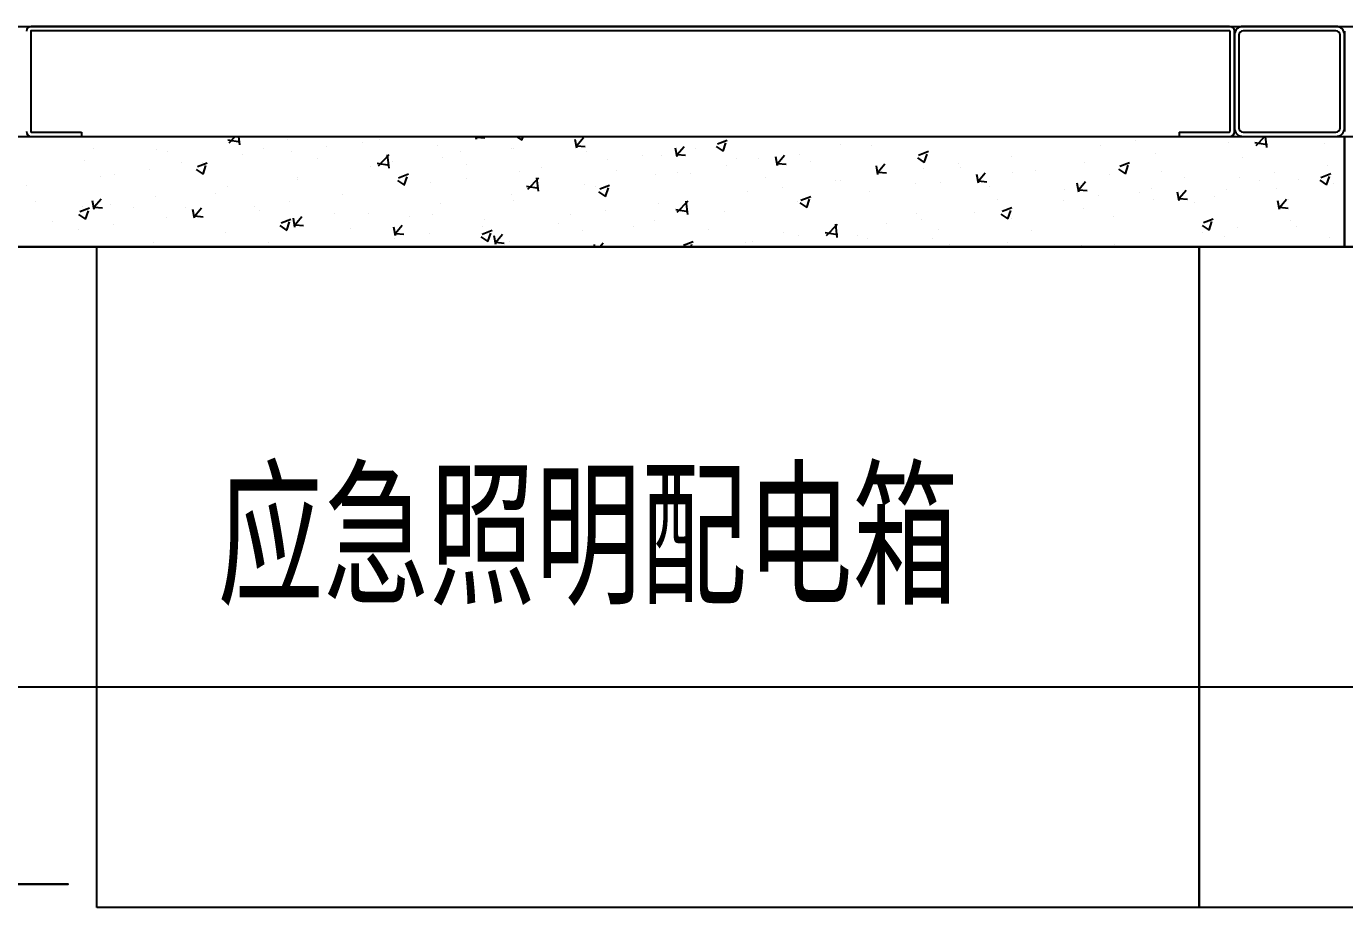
# Model space of a CAD drawing. Extents: x 758840 to 1108724, y -102573 to 143521.
# Drawn here: x 850704 to 851302, y 73283 to 73683 of the extents above; entities that cross this region are included whole.
import ezdxf

# ---------------------------------------------------------------- set-up
doc = ezdxf.new("R2010")
doc.units = 0
doc.header["$LTSCALE"] = 1000
doc.header["$MEASUREMENT"] = 0
doc.layers.add('02电气-设备', color=255, linetype='Continuous')
doc.layers.add('02电气-设备基础', color=252, linetype='Continuous')
doc.styles.add('_TEL_DIM', font='SIMPLEX', dxfattribs={"width": 0.8, "height": 3.5, "bigfont": 'HZTXT'})

# ---------------------------------------------------------------- blocks, each defined once
blk = doc.blocks.new('BD4-PAL0101-HVPM01')
at = {"layer": '02电气-设备'}
for p, q in [((8381997.41, -4140606.57), (8381997.41, -4140652.17)), ((8382541.21, -4140604.37), (8381997.61, -4140604.37)), ((8382541.21, -4140606.37), (8381997.61, -4140606.37)), ((8382541.41, -4140652.17), (8382541.41, -4140606.57)), ((8382543.41, -4140606.57), (8382543.41, -4140652.17)), ((8382543.41, -4140652.17), (8382543.41, -4140606.57)), ((8382589.4, -4140604.37), (8382547.4, -4140604.37)), ((8382589.4, -4140606.37), (8382547.4, -4140606.37)), ((8382593.4, -4140606.57), (8382593.4, -4140652.17)), ((8382543.4, -4140608.37), (8382543.4, -4140650.37)), ((8382545.4, -4140608.37), (8382545.4, -4140650.37)), ((8382591.4, -4140650.37), (8382591.4, -4140608.37)), ((8382593.4, -4140650.37), (8382593.4, -4140608.37)), ((8381457.41, -4140654.37), (8382593.4, -4140654.37)), ((8381997.61, -4140652.37), (8382020.41, -4140652.37)), ((8381997.61, -4140654.37), (8382020.41, -4140654.37)), ((8382020.41, -4140652.37), (8382020.41, -4140654.37)), ((8382087.34, -4140657.21), (8382090.06, -4140654.37)), ((8382092.17, -4140658.18), (8382091.73, -4140654.37)), ((8382113.99, -4140655.66), (8382113.99, -4140655.66)), ((8382155.55, -4140655.69), (8382155.55, -4140655.69)), ((8382199.54, -4140655.66), (8382199.3, -4140654.37)), ((8382199.59, -4140654.53), (8382199.72, -4140654.37)), ((8382199.59, -4140654.61), (8382203.38, -4140654.95)), ((8382217.81, -4140654.37), (8382220.22, -4140656)), ((8382220.21, -4140655.99), (8382220.76, -4140654.37)), ((8382229.32, -4140654.65), (8382229.32, -4140654.65)), ((8382245.08, -4140659.64), (8382244.35, -4140655.66)), ((8382245.14, -4140658.51), (8382248.2, -4140654.86)), ((8382249.15, -4140654.87), (8382249.15, -4140654.87)), ((8382339.05, -4140654.38), (8382339.05, -4140654.38)), ((8382518.41, -4140652.37), (8382518.41, -4140654.37)), ((8382518.41, -4140652.37), (8382541.21, -4140652.37)), ((8382518.41, -4140654.37), (8382541.21, -4140654.37)), ((8382547.4, -4140652.37), (8382589.4, -4140652.37)), ((8382547.4, -4140654.37), (8382589.4, -4140654.37)), ((8382553.31, -4140658.42), (8382557.19, -4140654.37)), ((8382558.14, -4140659.39), (8382557.56, -4140654.37)), ((8382593.4, -4140704.37), (8382593.4, -4140654.37)), ((8382593.4, -4140654.37), (8385657.74, -4140654.37)), ((8382593.4, -4140654.37), (8382593.4, -4140704.37)), ((8382025.69, -4140659.9), (8382025.69, -4140659.9)), ((8382054.6, -4140660.33), (8382054.6, -4140660.33)), ((8382059.59, -4140661.33), (8382059.59, -4140661.33)), ((8382086.74, -4140655.93), (8382092.38, -4140656.81)), ((8382087.21, -4140655.86), (8382087.21, -4140655.86)), ((8382103.01, -4140659.78), (8382103.01, -4140659.78)), ((8382115.6, -4140660.95), (8382115.6, -4140660.95)), ((8382131.5, -4140658.86), (8382131.5, -4140658.86)), ((8382147.89, -4140657.1), (8382147.89, -4140657.1)), ((8382181.79, -4140658.53), (8382181.79, -4140658.53)), ((8382192.29, -4140661.01), (8382192.29, -4140661.01)), ((8382215.69, -4140659.96), (8382215.69, -4140659.96)), ((8382216.17, -4140659.63), (8382216.17, -4140659.63)), ((8382245.13, -4140658.6), (8382248.93, -4140658.93)), ((8382249.58, -4140661.39), (8382249.58, -4140661.39)), ((8382290.63, -4140663.63), (8382289.89, -4140659.65)), ((8382290.69, -4140662.5), (8382293.75, -4140658.85)), ((8382298.94, -4140659.66), (8382298.94, -4140659.66)), ((8382308.32, -4140658.96), (8382311.48, -4140661.09)), ((8382308.9, -4140657.68), (8382313.35, -4140655.97)), ((8382311.47, -4140661.08), (8382312.76, -4140657.24)), ((8382364.67, -4140657.8), (8382364.67, -4140657.8)), ((8382378.64, -4140658.24), (8382378.64, -4140658.24)), ((8382400.16, -4140662.77), (8382404.6, -4140661.06)), ((8382482.44, -4140658.35), (8382482.44, -4140658.35)), ((8382498.34, -4140656.26), (8382498.34, -4140656.26)), ((8382540.58, -4140657.26), (8382540.58, -4140657.26)), ((8382552.71, -4140657.14), (8382558.35, -4140658.01)), ((8382584.24, -4140657.55), (8382584.24, -4140657.55)), ((8382021.62, -4140665.09), (8382021.62, -4140665.09)), ((8382065.97, -4140666.13), (8382065.97, -4140666.13)), ((8382073.03, -4140667.99), (8382077.48, -4140666.28)), ((8382075.5, -4140666.23), (8382075.5, -4140666.23)), ((8382075.6, -4140671.39), (8382076.89, -4140667.55)), ((8382093.48, -4140662.76), (8382093.48, -4140662.76)), ((8382127.38, -4140664.19), (8382127.38, -4140664.19)), ((8382154.51, -4140666.44), (8382160.15, -4140667.32)), ((8382155.11, -4140667.72), (8382160.06, -4140662.57)), ((8382155.25, -4140667.36), (8382155.25, -4140667.36)), ((8382159.94, -4140668.69), (8382159.24, -4140662.66)), ((8382161.28, -4140665.63), (8382161.28, -4140665.63)), ((8382184.09, -4140663.7), (8382184.09, -4140663.7)), ((8382195.18, -4140667.06), (8382195.18, -4140667.06)), ((8382259, -4140664.92), (8382259, -4140664.92)), ((8382274.89, -4140662.83), (8382274.89, -4140662.83)), ((8382283.48, -4140662.83), (8382283.48, -4140662.83)), ((8382290.68, -4140662.58), (8382294.47, -4140662.91)), ((8382313.05, -4140667.48), (8382313.05, -4140667.48)), ((8382317.38, -4140664.26), (8382317.38, -4140664.26)), ((8382327.63, -4140664.16), (8382327.63, -4140664.16)), ((8382336.17, -4140667.61), (8382335.44, -4140663.63)), ((8382336.22, -4140666.57), (8382340.02, -4140666.9)), ((8382336.23, -4140666.48), (8382339.29, -4140662.83)), ((8382346.04, -4140662.72), (8382346.04, -4140662.72)), ((8382351.28, -4140665.69), (8382351.28, -4140665.69)), ((8382381.72, -4140671.6), (8382380.99, -4140667.62)), ((8382381.78, -4140670.47), (8382384.84, -4140666.82)), ((8382385.17, -4140667.12), (8382385.17, -4140667.12)), ((8382399.58, -4140664.04), (8382402.74, -4140666.17)), ((8382402.73, -4140666.16), (8382404.02, -4140662.33)), ((8382418.29, -4140666.79), (8382418.29, -4140666.79)), ((8382442.34, -4140663.63), (8382442.34, -4140663.63)), ((8382475.53, -4140666.09), (8382475.53, -4140666.09)), ((8382491.42, -4140667.85), (8382495.86, -4140666.15)), ((8382493.99, -4140671.25), (8382495.28, -4140667.41)), ((8382507.6, -4140662.02), (8382507.6, -4140662.02)), ((8382547.21, -4140663.91), (8382547.21, -4140663.91)), ((8382585.73, -4140667.6), (8382585.73, -4140667.6)), ((8382028.94, -4140672.49), (8382028.94, -4140672.49)), ((8382035.55, -4140671.49), (8382035.55, -4140671.49)), ((8382051.45, -4140669.4), (8382051.45, -4140669.4)), ((8382072.45, -4140669.27), (8382075.61, -4140671.4)), ((8382118.51, -4140672.93), (8382118.51, -4140672.93)), ((8382151.49, -4140668.17), (8382151.49, -4140668.17)), ((8382164.29, -4140673.08), (8382168.73, -4140671.37)), ((8382166.86, -4140676.47), (8382168.15, -4140672.63)), ((8382194.84, -4140673.37), (8382194.84, -4140673.37)), ((8382218.89, -4140670.2), (8382218.89, -4140670.2)), ((8382222.88, -4140678.23), (8382227.82, -4140673.08)), ((8382227.71, -4140679.2), (8382227.01, -4140673.17)), ((8382229.07, -4140668.49), (8382229.07, -4140668.49)), ((8382262.97, -4140669.92), (8382262.97, -4140669.92)), ((8382280.98, -4140671.54), (8382280.98, -4140671.54)), ((8382290.6, -4140670.51), (8382290.6, -4140670.51)), ((8382296.87, -4140671.35), (8382296.87, -4140671.35)), ((8382330.77, -4140672.79), (8382330.77, -4140672.79)), ((8382381.77, -4140670.55), (8382385.57, -4140670.88)), ((8382402.39, -4140668.89), (8382402.39, -4140668.89)), ((8382419.07, -4140668.55), (8382419.07, -4140668.55)), ((8382427.27, -4140675.58), (8382426.53, -4140671.6)), ((8382427.32, -4140674.45), (8382430.38, -4140670.8)), ((8382442.92, -4140670.56), (8382442.92, -4140670.56)), ((8382452.97, -4140669.99), (8382452.97, -4140669.99)), ((8382486.87, -4140671.42), (8382486.87, -4140671.42)), ((8382490.84, -4140669.13), (8382494, -4140671.26)), ((8382510.17, -4140670.26), (8382510.17, -4140670.26)), ((8382520.76, -4140672.85), (8382520.76, -4140672.85)), ((8382545.79, -4140672.85), (8382545.79, -4140672.85)), ((8382561.68, -4140670.76), (8382561.68, -4140670.76)), ((8382582.67, -4140672.94), (8382587.12, -4140671.23)), ((8382585.25, -4140676.33), (8382586.53, -4140672.5)), ((8381995.45, -4140676.77), (8381995.45, -4140676.77)), ((8382086.44, -4140677), (8382086.44, -4140677)), ((8382118.22, -4140673.72), (8382118.22, -4140673.72)), ((8382163.71, -4140674.35), (8382166.87, -4140676.48)), ((8382178.95, -4140675.46), (8382178.95, -4140675.46)), ((8382222.28, -4140676.95), (8382227.92, -4140677.83)), ((8382248.38, -4140676.01), (8382248.38, -4140676.01)), ((8382253.57, -4140676.87), (8382253.57, -4140676.87)), ((8382254.97, -4140679.44), (8382258.13, -4140681.57)), ((8382255.55, -4140678.16), (8382259.99, -4140676.46)), ((8382258.12, -4140681.56), (8382259.41, -4140677.72)), ((8382322.34, -4140679.43), (8382322.34, -4140679.43)), ((8382338.24, -4140677.33), (8382338.24, -4140677.33)), ((8382362.29, -4140674.17), (8382362.29, -4140674.17)), ((8382364.67, -4140674.22), (8382364.67, -4140674.22)), ((8382377.87, -4140679.38), (8382377.87, -4140679.38)), ((8382398.56, -4140675.65), (8382398.56, -4140675.65)), ((8382409.94, -4140675.32), (8382409.94, -4140675.32)), ((8382427.32, -4140674.54), (8382431.11, -4140674.87)), ((8382432.46, -4140677.08), (8382432.46, -4140677.08)), ((8382466.36, -4140678.52), (8382466.36, -4140678.52)), ((8382472.81, -4140679.57), (8382472.08, -4140675.59)), ((8382472.86, -4140678.52), (8382476.66, -4140678.85)), ((8382472.87, -4140678.43), (8382475.93, -4140674.79)), ((8382473.14, -4140676.62), (8382473.14, -4140676.62)), ((8382505.68, -4140678.13), (8382505.68, -4140678.13)), ((8382518.36, -4140683.55), (8382517.62, -4140679.57)), ((8382518.42, -4140682.42), (8382521.48, -4140678.77)), ((8382539.81, -4140678.4), (8382539.81, -4140678.4)), ((8382554.66, -4140674.28), (8382554.66, -4140674.28)), ((8382562.42, -4140677.85), (8382562.42, -4140677.85)), ((8382572.41, -4140673.93), (8382572.41, -4140673.93)), ((8382582.1, -4140674.21), (8382585.25, -4140676.34)), ((8382588.56, -4140675.71), (8382588.56, -4140675.71)), ((8381999.67, -4140683.65), (8381999.67, -4140683.65)), ((8382026.16, -4140687.48), (8382025.43, -4140683.5)), ((8382026.22, -4140686.35), (8382029.28, -4140682.7)), ((8382033.56, -4140685.08), (8382033.56, -4140685.08)), ((8382053.83, -4140681.47), (8382053.83, -4140681.47)), ((8382081.19, -4140680.08), (8382081.19, -4140680.08)), ((8382114.79, -4140683.9), (8382114.79, -4140683.9)), ((8382138.84, -4140680.74), (8382138.84, -4140680.74)), ((8382183.32, -4140684.84), (8382183.32, -4140684.84)), ((8382215.4, -4140680.77), (8382215.4, -4140680.77)), ((8382216.54, -4140683.23), (8382216.54, -4140683.23)), ((8382282.24, -4140684.71), (8382282.24, -4140684.71)), ((8382290.65, -4140688.74), (8382295.59, -4140683.59)), ((8382295.48, -4140689.71), (8382294.78, -4140683.68)), ((8382345.26, -4140683.85), (8382345.26, -4140683.85)), ((8382346.23, -4140684.52), (8382349.38, -4140686.65)), ((8382346.8, -4140683.25), (8382351.25, -4140681.54)), ((8382349.38, -4140686.64), (8382350.66, -4140682.81)), ((8382436.11, -4140682.98), (8382436.11, -4140682.98)), ((8382465.74, -4140683.39), (8382465.74, -4140683.39)), ((8382481.63, -4140681.3), (8382481.63, -4140681.3)), ((8382500.26, -4140679.95), (8382500.26, -4140679.95)), ((8382506.83, -4140683.16), (8382506.83, -4140683.16)), ((8382518.41, -4140682.51), (8382522.2, -4140682.84)), ((8382525.39, -4140684.21), (8382525.39, -4140684.21)), ((8382534.15, -4140681.38), (8382534.15, -4140681.38)), ((8382563.91, -4140687.54), (8382563.17, -4140683.55)), ((8382563.96, -4140686.4), (8382567.02, -4140682.76)), ((8382568.05, -4140682.81), (8382568.05, -4140682.81)), ((8382019.1, -4140689.75), (8382022.26, -4140691.88)), ((8382019.68, -4140688.47), (8382024.12, -4140686.76)), ((8382020.85, -4140686.23), (8382020.85, -4140686.23)), ((8382022.25, -4140691.87), (8382023.54, -4140688.03)), ((8382026.21, -4140686.44), (8382030.01, -4140686.77)), ((8382044.16, -4140686.43), (8382044.16, -4140686.43)), ((8382058.79, -4140691.28), (8382058.79, -4140691.28)), ((8382067.46, -4140686.51), (8382067.46, -4140686.51)), ((8382071.71, -4140691.47), (8382070.98, -4140687.49)), ((8382071.76, -4140690.42), (8382075.55, -4140690.76)), ((8382071.77, -4140690.34), (8382074.83, -4140686.69)), ((8382098.9, -4140686), (8382098.9, -4140686)), ((8382101.36, -4140687.94), (8382101.36, -4140687.94)), ((8382117.26, -4140695.45), (8382116.52, -4140691.47)), ((8382117.31, -4140694.32), (8382120.37, -4140690.67)), ((8382135.26, -4140689.37), (8382135.26, -4140689.37)), ((8382150.72, -4140689.31), (8382150.72, -4140689.31)), ((8382169.15, -4140690.81), (8382169.15, -4140690.81)), ((8382179.5, -4140689.58), (8382179.5, -4140689.58)), ((8382242.29, -4140689.96), (8382242.29, -4140689.96)), ((8382258.19, -4140687.87), (8382258.19, -4140687.87)), ((8382290.05, -4140687.46), (8382295.69, -4140688.34)), ((8382312.28, -4140688.62), (8382312.28, -4140688.62)), ((8382399.08, -4140689.33), (8382399.08, -4140689.33)), ((8382425.63, -4140688.67), (8382425.63, -4140688.67)), ((8382437.48, -4140689.61), (8382440.64, -4140691.74)), ((8382438.06, -4140688.33), (8382442.51, -4140686.63)), ((8382440.63, -4140691.73), (8382441.92, -4140687.89)), ((8382474.75, -4140687.22), (8382474.75, -4140687.22)), ((8382488.36, -4140690.56), (8382488.36, -4140690.56)), ((8382563.95, -4140686.49), (8382567.75, -4140686.82)), ((8382007.12, -4140692.79), (8382007.12, -4140692.79)), ((8382018.85, -4140696.54), (8382018.85, -4140696.54)), ((8382034.75, -4140694.44), (8382034.75, -4140694.44)), ((8382110.36, -4140694.83), (8382113.51, -4140696.96)), ((8382110.93, -4140693.56), (8382115.38, -4140691.85)), ((8382113.51, -4140696.95), (8382114.79, -4140693.12)), ((8382117.3, -4140694.41), (8382121.1, -4140694.74)), ((8382117.74, -4140694.07), (8382117.74, -4140694.07)), ((8382142.47, -4140695.94), (8382142.47, -4140695.94)), ((8382162.8, -4140699.44), (8382162.07, -4140695.46)), ((8382162.86, -4140698.31), (8382165.92, -4140694.66)), ((8382202.19, -4140695.24), (8382202.19, -4140695.24)), ((8382202.19, -4140698.64), (8382206.64, -4140696.94)), ((8382203.05, -4140692.24), (8382203.05, -4140692.24)), ((8382236.95, -4140693.67), (8382236.95, -4140693.67)), ((8382247.61, -4140697.15), (8382247.61, -4140697.15)), ((8382270.85, -4140695.1), (8382270.85, -4140695.1)), ((8382280.21, -4140692.68), (8382280.21, -4140692.68)), ((8382304.75, -4140696.54), (8382304.75, -4140696.54)), ((8382358.42, -4140699.25), (8382363.36, -4140694.1)), ((8382362.04, -4140695.69), (8382362.04, -4140695.69)), ((8382363.25, -4140700.22), (8382362.55, -4140694.19)), ((8382385.69, -4140693.93), (8382385.69, -4140693.93)), ((8382401.58, -4140691.84), (8382401.58, -4140691.84)), ((8382409.17, -4140696.46), (8382409.17, -4140696.46)), ((8382442.15, -4140691.7), (8382442.15, -4140691.7)), ((8382451.32, -4140696.92), (8382451.32, -4140696.92)), ((8382528.74, -4140694.69), (8382531.9, -4140696.82)), ((8382529.32, -4140693.42), (8382533.77, -4140691.71)), ((8382531.89, -4140696.81), (8382533.18, -4140692.98)), ((8382544.98, -4140695.81), (8382544.98, -4140695.81)), ((8382569.03, -4140692.64), (8382569.03, -4140692.64)), ((8382571.64, -4140695.07), (8382571.64, -4140695.07)), ((8382053.06, -4140702.61), (8382053.06, -4140702.61)), ((8382085.66, -4140698.14), (8382085.66, -4140698.14)), ((8382105.44, -4140702.3), (8382105.44, -4140702.3)), ((8382162.24, -4140700.5), (8382162.24, -4140700.5)), ((8382162.85, -4140698.39), (8382166.65, -4140698.72)), ((8382178.14, -4140698.41), (8382178.14, -4140698.41)), ((8382201.61, -4140699.92), (8382204.77, -4140702.05)), ((8382204.76, -4140702.04), (8382206.05, -4140698.2)), ((8382208.35, -4140703.42), (8382207.61, -4140699.44)), ((8382208.4, -4140702.29), (8382211.46, -4140698.64)), ((8382208.4, -4140702.38), (8382212.19, -4140702.71)), ((8382214.62, -4140701.91), (8382214.62, -4140701.91)), ((8382253.33, -4140704.37), (8382253.16, -4140703.43)), ((8382255.55, -4140704.37), (8382257.01, -4140702.63)), ((8382293.45, -4140703.73), (8382297.9, -4140702.02)), ((8382296.95, -4140704.37), (8382297.31, -4140703.29)), ((8382321.53, -4140702.38), (8382321.53, -4140702.38)), ((8382325.01, -4140702.05), (8382325.01, -4140702.05)), ((8382338.64, -4140697.97), (8382338.64, -4140697.97)), ((8382345.58, -4140699.21), (8382345.58, -4140699.21)), ((8382357.82, -4140697.97), (8382363.46, -4140698.85)), ((8382372.54, -4140699.4), (8382372.54, -4140699.4)), ((8382377.09, -4140700.52), (8382377.09, -4140700.52)), ((8382406.44, -4140700.83), (8382406.44, -4140700.83)), ((8382414.29, -4140703.27), (8382414.29, -4140703.27)), ((8382440.34, -4140702.26), (8382440.34, -4140702.26)), ((8382488.98, -4140703.18), (8382488.98, -4140703.18)), ((8382529.08, -4140697.9), (8382529.08, -4140697.9)), ((8382539.04, -4140699.54), (8382539.04, -4140699.54)), ((8382586.67, -4140700.07), (8382586.67, -4140700.07)), ((8381447.41, -4140704.37), (8394807.41, -4140704.37)), ((8382593.4, -4140704.37), (8381457.41, -4140704.37)), ((8382027.41, -4140704.37), (8382527.41, -4140704.37)), ((8382027.41, -4141004.37), (8382027.41, -4140704.37)), ((8382474.23, -4140703.7), (8382474.23, -4140703.7)), ((8382506.06, -4140704.3), (8382506.06, -4140704.3)), ((8382527.41, -4140704.37), (8382527.41, -4141004.37)), ((8382527.41, -4141004.37), (8382527.41, -4140704.37)), ((8382527.41, -4140704.37), (8383127.41, -4140704.37)), ((8385657.74, -4140704.37), (8382593.4, -4140704.37)), ((8382527.41, -4141004.37), (8382027.41, -4141004.37)), ((8383127.41, -4141004.37), (8382527.41, -4141004.37))]:
    blk.add_line(p, q, dxfattribs=at)
for centre, radius, start, end in [((8381997.61, -4140606.57), 2.2, 90, 180), ((8381997.61, -4140606.57), 0.2, 90, 180), ((8382541.21, -4140606.57), 2.2, 0, 90), ((8382541.21, -4140606.57), 0.2, 0, 90), ((8382547.4, -4140608.37), 4, 90, 180), ((8382547.4, -4140608.37), 2, 90, 180), ((8382589.4, -4140608.37), 4, 0, 90), ((8382589.4, -4140608.37), 2, 0, 90), ((8381997.61, -4140652.17), 2.2, 180, 270), ((8381997.61, -4140652.17), 0.2, 180, 270), ((8382541.21, -4140652.17), 0.2, 270, 0), ((8382541.21, -4140652.17), 2.2, 270, 0), ((8382547.4, -4140650.37), 4, 180, 270), ((8382547.4, -4140650.37), 2, 180, 270), ((8382589.4, -4140650.37), 2, 270, 0), ((8382589.4, -4140650.37), 4, 270, 0)]:
    blk.add_arc(centre, radius, start, end, dxfattribs=at)
for points in [[(8381930, -4140993.64), (8382010, -4140993.64), (8382010, -4140993.64, 400), (8381930, -4140993.64, 400)], [(8381934.3, -4140993.64), (8382014.3, -4140993.64), (8382014.3, -4140993.64, 400), (8381934.3, -4140993.64, 400)]]:
    blk.add_3dface(points, dxfattribs=at)
at = {"layer": '02电气-设备', "style": '_TEL_DIM', "width": 0.8}
blk.add_text('应急照明配电箱', height=60, dxfattribs=at).set_placement((8382082.18, -4140866.9))

msp = doc.modelspace()

# ---------------------------------------------------------------- linework, layer by layer
at = {"layer": '02电气-设备基础'}
msp.add_lwpolyline([(901460.28, 73382.53), (847360.28, 73382.53), (847360.28, 73682.52), (901460.28, 73682.52)], close=True, dxfattribs=at)

# ---------------------------------------------------------------- block references
at = {"layer": '02电气-设备'}
msp.add_blockref('BD4-PAL0101-HVPM01', (-7531291.39, 4214286.89, 0), dxfattribs=at)

doc.saveas('drawing.dxf')
